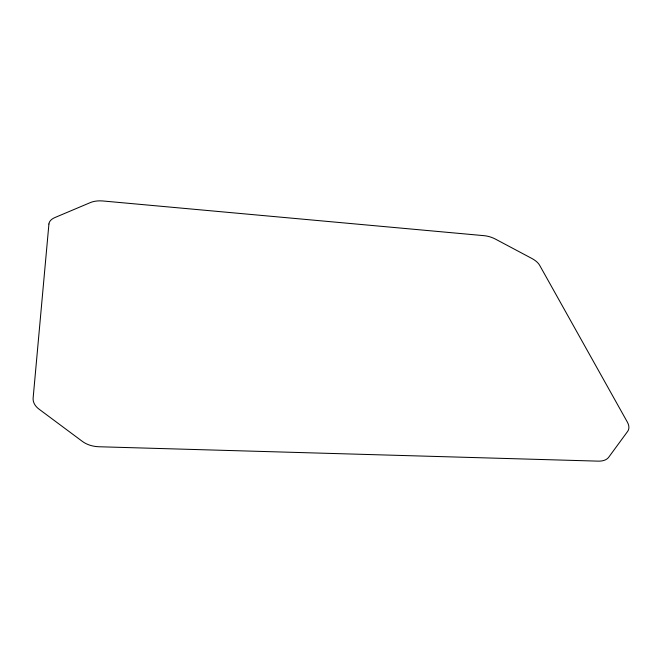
<?xml version="1.0" encoding="UTF-8"?>
<svg xmlns="http://www.w3.org/2000/svg" width="662" height="662" viewBox="0 0 662 662"><rect width="100%" height="100%" fill="white"/><g stroke="black" fill="none" stroke-linecap="round" stroke-linejoin="round"><path stroke-width="0.99" d="M48.922 223.996L33.141 397.978A23.005 15.201 1.2 0 0 39.033 409.149L82.378 441.405A23.244 16.053 2.8 0 0 99.002 446.751L598.225 461.141A20.688 12.115 27.1 0 0 608.717 457.227L627.659 431.376A19.943 11.204 26.6 0 0 627.319 422.033L539.621 265.239A16.053 7.919 20.3 0 0 531.843 258.453L495.482 239.123A15.723 7.721 19 0 0 484.129 235.68L102.958 200.983A17.775 9.293 6.6 0 0 90.487 202.531L54.946 217.533A18.536 9.88 5.2 0 0 48.922 223.996"/></g></svg>
